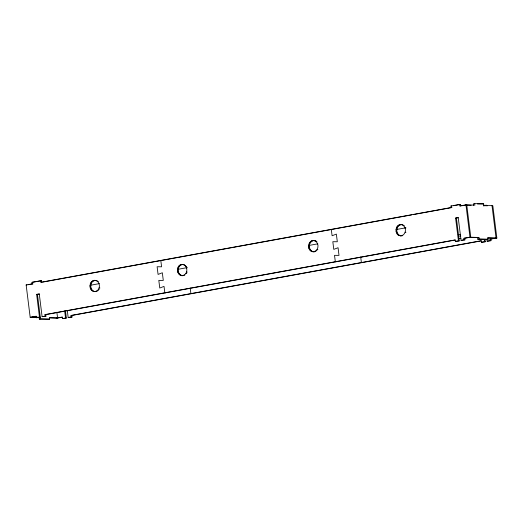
<?xml version="1.0" encoding="UTF-8"?>
<svg xmlns="http://www.w3.org/2000/svg" width="523" height="523" viewBox="0 0 523 523"><rect width="100%" height="100%" fill="white"/><g stroke="black" fill="none" stroke-linecap="round" stroke-linejoin="round"><path stroke-width="0.78" d="M92.911 291.187L94.924 291.553C87.668 291.664 88.838 278.864 96.042 280.42L93.99 280.426M93.715 291.213C89.296 289.141 89.93 281.485 94.794 280.452M94.12 291.527L96.173 291.52L95.369 291.494C100.776 290.402 100.762 281.263 95.238 280.393M181.553 275.601L183.606 275.595C175.591 277.353 175.44 262.945 183.475 264.494L181.422 264.501M182.357 275.628C176.833 274.752 176.82 265.619 182.226 264.527M182.802 275.569C188.208 274.477 188.195 265.338 182.671 264.468M312.695 251.713L314.754 251.707C304.739 253.23 308.125 235.638 316.925 241.646L313.82 240.573L314.624 240.6M313.506 251.74C307.982 250.863 307.969 241.724 313.375 240.639L312.571 240.613M398.931 235.442L400.951 235.814C393.714 235.938 394.826 223.105 402.069 224.674L401.265 224.648L403.279 225.021M399.735 235.468C395.316 233.402 395.95 225.746 400.821 224.713L400.017 224.687M400.141 235.788L402.2 235.775L401.389 235.755C406.26 234.716 406.894 227.06 402.475 224.995M313.95 251.681C318.311 250.726 319.363 244.398 316.121 241.619M28.268 284.734L33.001 283.871L32.197 283.845L32.008 282.315L40.748 280.72L41.552 280.746L41.748 282.283L40.938 282.257L40.748 280.72M413.157 214.626L451.964 207.559L451.153 207.533L450.963 206.003L459.704 204.408L460.515 204.434L460.704 205.964L459.9 205.944L459.704 204.408M41.552 280.746L32.008 282.315M453.363 205.735L460.515 204.434M56.87 312.238L57.576 317.899L49.41 317.638L49.607 319.167L40.65 318.88L40.461 317.35L30.177 317.298L26.15 284.95L32.197 283.845M40.938 282.257L451.153 207.533M459.9 205.944L465.947 204.839L474.897 205.127L474.707 203.597L473.4 203.833L473.59 205.362M42.546 282.132L411.555 214.92M461.463 205.827L466.751 204.866L470.778 237.213L463.927 238.292L464.117 239.822L464.921 239.848L464.731 238.318M490.803 239.155L490.992 240.685L490.188 240.658L489.999 239.129L496.85 238.05L492.823 205.702L483.853 205.415L483.664 203.878L477.466 203.963M483.402 205.846L486.58 205.271L485.775 205.245L483.389 205.676L487.436 205.807M36.636 294.357L37.44 294.384L40.284 317.2L39.48 317.173L36.636 294.357L39.258 293.88L42.102 316.696L45.965 316.16L45.776 314.63L44.971 314.604L45.161 316.134L45.965 316.16M455.592 218.045L456.396 218.071L459.24 240.887L458.436 240.861L455.592 218.045L458.213 217.568L461.057 240.384L464.921 239.848M37.44 294.384L39.408 294.024M456.396 218.071L458.364 217.712M90.564 285.231L99.396 283.623M178.101 269.286L186.933 267.678M309.008 245.437L317.84 243.829M396.8 229.447L405.815 227.806M458.553 238.756L460.959 238.318M30.177 317.298L36.224 316.199L36.42 317.729L40.284 317.2M44.971 314.604L455.187 239.887L455.376 241.417L459.24 240.887M463.927 238.292L469.974 237.187L478.931 237.475L479.12 239.011L488.077 239.299L487.887 237.762L496.85 238.05M30.988 317.324L36.244 316.369M45.776 314.63L455.193 240.057M36.42 317.729L39.48 317.173M42.102 316.696L45.161 316.134M455.376 241.417L458.436 240.861M461.057 240.384L464.117 239.822M469.471 237.455L478.931 237.475M39.147 317.585L39.336 319.122L40.65 318.88M477.617 237.717L477.806 239.246L479.12 239.011M49.607 319.167L39.336 319.122M488.077 239.299L477.806 239.246M56.249 318.134L62.296 317.036L62.485 318.566L66.356 318.036L65.473 310.956M71.036 315.441L71.847 315.467L72.037 316.997L71.233 316.971L71.036 315.441L481.252 240.717L481.448 242.254L485.311 241.718L485.017 239.357M489.999 239.129L496.046 238.024L492.012 205.676M62.348 317.2L57.053 318.161L49.737 317.925M71.847 315.467L481.258 240.894M62.485 318.566L66.356 318.036M67.29 310.446L68.173 317.533L71.233 316.971M481.448 242.254L485.311 241.718M486.933 239.645L487.129 241.214L490.188 240.658M72.037 316.997L68.173 317.533M490.992 240.685L487.129 241.214M332.092 229.394L331.288 229.368L332.098 235.749L336.361 234.101L337.315 241.763L332.824 241.711L333.779 249.373L338.061 247.725L339.009 255.387L334.524 255.329L335.328 261.716L336.139 261.742M474.707 203.597L483.664 203.878M465.437 205.108L471.145 205.284M450.963 206.003L451.767 206.029M398.814 225.099L399.618 225.125M403.566 225.694L404.371 225.72M397.742 225.858L398.546 225.884M396.865 226.917L397.676 226.943M405.096 227.956L405.907 227.982M396.257 228.198L397.062 228.224M395.95 229.617L396.754 229.643M395.97 231.081L396.774 231.107M405.148 232.238L405.953 232.264M396.31 232.487L397.114 232.513M458.168 234.467L460.613 234.546M396.944 233.735L397.755 233.761M458.357 236.004L460.802 236.082M397.84 234.742L398.65 234.768M487.39 238.03L494.732 238.266M315.029 240.92L315.833 240.946M311.368 241.025L312.172 241.051M310.296 241.783L311.1 241.809M309.42 242.842L310.231 242.868M308.812 244.123L309.616 244.149M308.505 245.549L309.309 245.575M308.524 247.006L309.328 247.033M308.864 248.412L309.668 248.438M317.095 249.445L317.899 249.471M309.498 249.661L310.309 249.687M316.225 250.504L317.03 250.53M310.394 250.667L311.205 250.694M315.147 251.269L315.957 251.295M311.486 251.367L312.296 251.393M362.204 262.579L361.386 262.553L360.687 256.963M161.6 260.447L160.796 260.421L161.587 266.808L157.116 266.75L158.07 274.412L162.333 272.764L163.287 280.426L158.809 280.374L159.763 288.036L164.026 286.388L164.823 292.775L165.628 292.795M183.88 264.808L184.691 264.834M180.219 264.913L181.023 264.939M184.972 265.514L185.776 265.54M179.147 265.671L179.951 265.697M185.868 266.521L186.672 266.547M178.278 266.73L179.082 266.756M186.508 267.769L187.312 267.796M177.663 268.011L178.474 268.038M177.356 269.437L178.166 269.463M177.375 270.894L178.18 270.921M186.554 272.052L187.365 272.078M177.715 272.3L178.52 272.326M185.946 273.339L186.75 273.366M178.356 273.549L179.16 273.575M179.252 274.555L180.056 274.582M184.004 275.157L184.809 275.183M180.337 275.255L181.148 275.281M96.448 280.74L97.258 280.759M92.787 280.838L93.591 280.864M97.54 281.439L98.344 281.466M91.715 281.596L92.519 281.622M90.845 282.655L91.649 282.682M90.231 283.943L91.041 283.969M89.923 285.362L90.734 285.388M89.943 286.826L90.747 286.846M26.15 284.95L26.954 284.976M99.128 287.977L99.932 288.003M90.283 288.225L91.087 288.251M98.514 289.265L99.324 289.291M90.924 289.474L91.728 289.5M97.644 290.324L98.448 290.35M191.699 293.632L190.895 293.606L190.195 288.023M91.819 290.481L92.623 290.507M96.572 291.082L97.376 291.108M32.308 317.088L40.461 317.35M484.213 239.331L484.507 241.698M465.947 204.839L469.974 237.187M64.662 310.93L65.545 318.01"/></g></svg>
